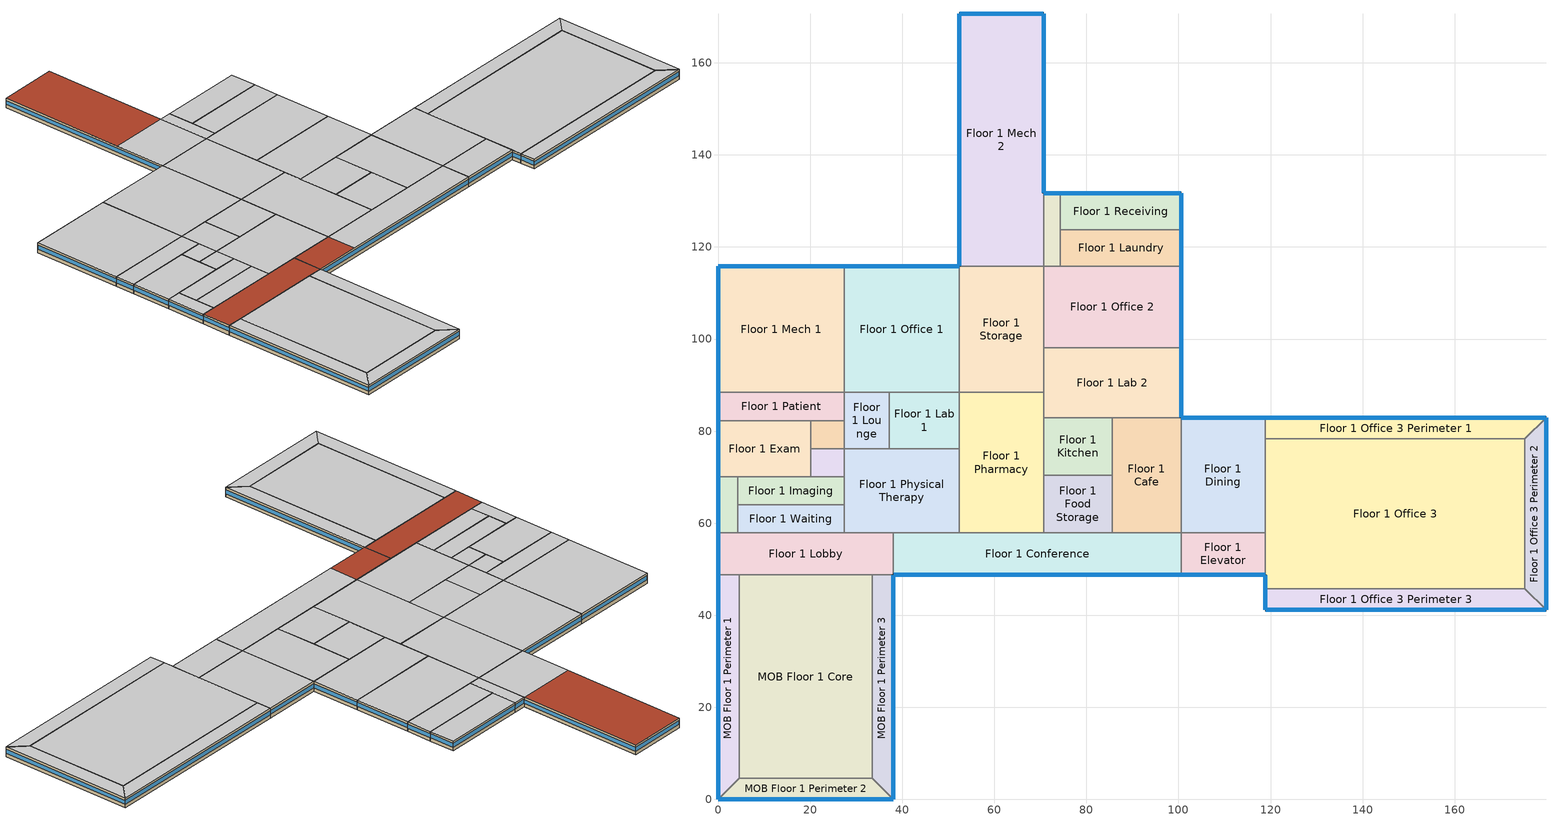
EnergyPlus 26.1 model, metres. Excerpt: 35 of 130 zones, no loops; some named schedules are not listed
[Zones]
Floor 1 Storage
 floor ground (Unheated - 8in Slab with Carpet_Ext-slab): 70.71,115.82 70.71,88.39 52.43,88.39 52.43,115.82 z0
 wall adiabatic (Standard_Int-Wall): 52.43,88.39 70.71,88.39 70.71,115.82 52.43,115.82 52.43,88.39 z0:3.05
 ceiling adiabatic (INT-FLOOR-UNDERSIDE): 52.43,115.82 52.43,88.39 70.71,88.39 70.71,115.82 z3.05
Floor 1 Imaging
 floor ground (Unheated - 8in Slab with Carpet_Ext-slab): 27.43,70.1 27.43,64.01 4.27,64.01 4.27,70.1 z0
 wall adiabatic (Standard_Int-Wall): 27.43,64.01 27.43,70.1 4.27,70.1 4.27,64.01 27.43,64.01 z0:3.05
 ceiling adiabatic (INT-FLOOR-UNDERSIDE): 4.27,70.1 4.27,64.01 27.43,64.01 27.43,70.1 z3.05
Floor 1 Waiting
 floor ground (Unheated - 8in Slab with Carpet_Ext-slab): 27.43,64.01 27.43,57.91 4.27,57.91 4.27,64.01 z0
 wall adiabatic (Standard_Int-Wall): 27.43,57.91 27.43,64.01 4.27,64.01 4.27,57.91 27.43,57.91 z0:3.05
 ceiling adiabatic (INT-FLOOR-UNDERSIDE): 4.27,64.01 4.27,57.91 27.43,57.91 27.43,64.01 z3.05
Floor 1 Lobby
 floor ground (Unheated - 8in Slab with Carpet_Ext-slab): 38.1,57.91 38.1,48.77 0,48.77 0,57.91 z0
 wall outside (Steel-Framed_R-13 + R-3.8 ci_Ext-wall): 0,57.91 0,48.77 z0:3.05
 wall adiabatic (Standard_Int-Wall): 0,48.77 4.57,48.77 33.53,48.77 38.1,48.77 38.1,57.91 0,57.91 z0:3.05
 window (std_window_UValue_3.237_SHGC_0.39_VT_0.495_west): 0,57.86 0,48.82 z1.1:2.33
 roof outside (IEAD_R-15 ci_Roof): 0,57.91 0,48.77 38.1,48.77 38.1,57.91 z3.05
Floor 1 Soil
 floor ground (Unheated - 8in Slab with Carpet_Ext-slab): 27.43,76.2 27.43,70.1 20.12,70.1 20.12,76.2 z0
 wall adiabatic (Standard_Int-Wall): 27.43,70.1 27.43,76.2 20.12,76.2 20.12,70.1 27.43,70.1 z0:3.05
 ceiling adiabatic (INT-FLOOR-UNDERSIDE): 20.12,76.2 20.12,70.1 27.43,70.1 27.43,76.2 z3.05
Floor 1 Office 3
 floor ground (Unheated - 8in Slab with Carpet_Ext-slab): 175.26,78.33 175.26,45.72 118.87,45.72 118.87,78.33 z0
 wall outside (Steel-Framed_R-13 + R-3.8 ci_Ext-wall): 118.87,48.77 118.87,45.72 z0:3.05
 wall adiabatic (Standard_Int-Wall): 118.87,45.72 175.26,45.72 175.26,78.33 118.87,78.33 118.87,48.77 z0:3.05
 window (std_window_UValue_3.237_SHGC_0.39_VT_0.495_west): 118.87,48.72 118.87,45.77 z1.1:2.36
 ceiling adiabatic (INT-FLOOR-UNDERSIDE): 118.87,78.33 118.87,45.72 175.26,45.72 175.26,78.33 z3.05
Floor 1 Lab 1
 floor ground (Unheated - 8in Slab with Carpet_Ext-slab): 52.43,88.39 52.43,76.2 37.19,76.2 37.19,88.39 z0
 wall adiabatic (Standard_Int-Wall): 37.19,76.2 52.43,76.2 52.43,88.39 37.19,88.39 37.19,76.2 z0:3.05
 ceiling adiabatic (INT-FLOOR-UNDERSIDE): 37.19,88.39 37.19,76.2 52.43,76.2 52.43,88.39 z3.05
Floor 1 Gas Storage
 floor ground (Unheated - 8in Slab with Carpet_Ext-slab): 74.37,131.67 74.37,115.82 70.71,115.82 70.71,131.67 z0
 wall outside (Steel-Framed_R-13 + R-3.8 ci_Ext-wall): 74.37,131.67 70.71,131.67 z0:3.05
 wall adiabatic (Standard_Int-Wall): 70.71,131.67 70.71,115.82 74.37,115.82 74.37,131.67 z0:3.05
 window (std_window_UValue_3.237_SHGC_0.49_VT_0.622): 74.32,131.67 70.76,131.67 z1.1:2.35
 ceiling adiabatic (INT-FLOOR-UNDERSIDE): 70.71,131.67 70.71,115.82 74.37,115.82 74.37,131.67 z3.05
Floor 1 Clean
 floor ground (Unheated - 8in Slab with Carpet_Ext-slab): 27.43,82.3 27.43,76.2 20.12,76.2 20.12,82.3 z0
 wall adiabatic (Standard_Int-Wall): 27.43,76.2 27.43,82.3 20.12,82.3 20.12,76.2 27.43,76.2 z0:3.05
 ceiling adiabatic (INT-FLOOR-UNDERSIDE): 20.12,82.3 20.12,76.2 27.43,76.2 27.43,82.3 z3.05
Floor 1 Food Storage
 floor ground (Unheated - 8in Slab with Carpet_Ext-slab): 85.65,70.41 85.65,57.91 70.71,57.91 70.71,70.41 z0
 wall adiabatic (Standard_Int-Wall): 85.65,70.41 70.71,70.41 70.71,57.91 85.65,57.91 85.65,70.41 z0:3.05
 ceiling adiabatic (INT-FLOOR-UNDERSIDE): 70.71,70.41 70.71,57.91 85.65,57.91 85.65,70.41 z3.05
Floor 1 Exam
 floor ground (Unheated - 8in Slab with Carpet_Ext-slab): 20.12,82.3 20.12,70.1 0,70.1 0,82.3 z0
 wall outside (Steel-Framed_R-13 + R-3.8 ci_Ext-wall): 0,82.3 0,70.1 z0:3.05
 wall adiabatic (Standard_Int-Wall): 0,70.1 20.12,70.1 20.12,82.3 0,82.3 z0:3.05
 window (std_window_UValue_3.237_SHGC_0.39_VT_0.495_west): 0,82.25 0,70.15 z1.1:2.33
 ceiling adiabatic (INT-FLOOR-UNDERSIDE): 0,82.3 0,70.1 20.12,70.1 20.12,82.3 z3.05
Floor 1 Reception
 floor ground (Unheated - 8in Slab with Carpet_Ext-slab): 4.27,70.1 4.27,57.91 0,57.91 0,70.1 z0
 wall outside (Steel-Framed_R-13 + R-3.8 ci_Ext-wall): 0,70.1 0,57.91 z0:3.05
 wall adiabatic (Standard_Int-Wall): 0,57.91 4.27,57.91 4.27,70.1 0,70.1 z0:3.05
 window (std_window_UValue_3.237_SHGC_0.39_VT_0.495_west): 0,70.05 0,57.96 z1.1:2.33
 ceiling adiabatic (INT-FLOOR-UNDERSIDE): 0,70.1 0,57.91 4.27,57.91 4.27,70.1 z3.05
Floor 1 Lounge
 floor ground (Unheated - 8in Slab with Carpet_Ext-slab): 37.19,88.39 37.19,76.2 27.43,76.2 27.43,88.39 z0
 wall adiabatic (Standard_Int-Wall): 37.19,76.2 37.19,88.39 27.43,88.39 27.43,76.2 37.19,76.2 z0:3.05
 ceiling adiabatic (INT-FLOOR-UNDERSIDE): 27.43,88.39 27.43,76.2 37.19,76.2 37.19,88.39 z3.05
Floor 1 Elevator
 floor ground (Unheated - 8in Slab with Carpet_Ext-slab): 118.87,57.91 118.87,48.77 100.58,48.77 100.58,57.91 z0
 wall outside (Steel-Framed_R-13 + R-3.8 ci_Ext-wall): 100.58,48.77 118.87,48.77 z0:3.05
 wall adiabatic (Standard_Int-Wall): 118.87,48.77 118.87,57.91 100.58,57.91 100.58,48.77 z0:3.05
 window (std_window_UValue_3.237_SHGC_0.39_VT_0.495): 100.63,48.77 118.82,48.77 z1.1:2.33
 ceiling adiabatic (INT-FLOOR-UNDERSIDE): 100.58,57.91 100.58,48.77 118.87,48.77 118.87,57.91 z3.05
MOB Floor 1 Perimeter 1
 floor ground (Unheated - 8in Slab with Carpet_Ext-slab): 4.57,48.77 4.57,4.57 0,0 0,48.77 z0
 wall outside (Steel-Framed_R-13 + R-3.8 ci_Ext-wall): 0,48.77 0,0 z0:3.05
 wall adiabatic (Standard_Int-Wall): 0,0 4.57,4.57 4.57,48.77 0,48.77 z0:3.05
 window (std_window_UValue_3.237_SHGC_0.39_VT_0.495_west): 0,48.72 0,0.05 z1.1:2.32
 ceiling adiabatic (INT-FLOOR-UNDERSIDE): 0,48.77 0,0 4.57,4.57 4.57,48.77 z3.05
Floor 1 Office 3 Perimeter 1
 floor ground (Unheated - 8in Slab with Carpet_Ext-slab): 179.83,82.91 175.26,78.33 118.87,78.33 118.87,82.91 z0
 wall outside (Steel-Framed_R-13 + R-3.8 ci_Ext-wall): 179.83,82.91 118.87,82.91 z0:3.05
 wall adiabatic (Standard_Int-Wall): 118.87,82.91 118.87,78.33 175.26,78.33 179.83,82.91 z0:3.05
 window (std_window_UValue_3.237_SHGC_0.49_VT_0.622): 179.78,82.91 118.92,82.91 z1.1:2.32
 ceiling adiabatic (INT-FLOOR-UNDERSIDE): 118.87,82.91 118.87,78.33 175.26,78.33 179.83,82.91 z3.05
Floor 1 Conference
 floor ground (Unheated - 8in Slab with Carpet_Ext-slab): 100.58,57.91 100.58,48.77 38.1,48.77 38.1,57.91 z0
 wall outside (Steel-Framed_R-13 + R-3.8 ci_Ext-wall): 38.1,48.77 100.58,48.77 z0:3.05
 wall adiabatic (Standard_Int-Wall): 100.58,48.77 100.58,57.91 38.1,57.91 38.1,48.77 z0:3.05
 window (std_window_UValue_3.237_SHGC_0.39_VT_0.495): 38.15,48.77 100.53,48.77 z1.1:2.32
 ceiling adiabatic (INT-FLOOR-UNDERSIDE): 52.43,57.91 52.43,48.77 100.58,48.77 100.58,57.91 z3.05
 roof outside (IEAD_R-15 ci_Roof): 38.1,57.91 38.1,48.77 52.43,48.77 52.43,57.91 z3.05
MOB Floor 1 Core
 floor ground (Unheated - 8in Slab with Carpet_Ext-slab): 33.53,48.77 33.53,4.57 4.57,4.57 4.57,48.77 z0
 wall adiabatic (Standard_Int-Wall): 33.53,48.77 4.57,48.77 4.57,4.57 33.53,4.57 33.53,48.77 z0:3.05
 ceiling adiabatic (INT-FLOOR-UNDERSIDE): 4.57,48.77 4.57,4.57 33.53,4.57 33.53,48.77 z3.05
Floor 1 Laundry
 floor ground (Unheated - 8in Slab with Carpet_Ext-slab): 100.58,123.75 100.58,115.82 74.37,115.82 74.37,123.75 z0
 wall outside (Steel-Framed_R-13 + R-3.8 ci_Ext-wall): 100.58,115.82 100.58,123.75 z0:3.05
 wall adiabatic (Standard_Int-Wall): 100.58,123.75 74.37,123.75 74.37,115.82 100.58,115.82 z0:3.05
 window (std_window_UValue_3.237_SHGC_0.39_VT_0.495_east): 100.58,115.87 100.58,123.7 z1.1:2.33
 ceiling adiabatic (INT-FLOOR-UNDERSIDE): 74.37,123.75 74.37,115.82 100.58,115.82 100.58,123.75 z3.05
MOB Floor 1 Perimeter 3
 floor ground (Unheated - 8in Slab with Carpet_Ext-slab): 38.1,48.77 38.1,0 33.53,4.57 33.53,48.77 z0
 wall outside (Steel-Framed_R-13 + R-3.8 ci_Ext-wall): 38.1,0 38.1,48.77 z0:3.05
 wall adiabatic (Standard_Int-Wall): 38.1,48.77 33.53,48.77 33.53,4.57 38.1,0 z0:3.05
 window (std_window_UValue_3.237_SHGC_0.39_VT_0.495_east): 38.1,0.05 38.1,48.72 z1.1:2.32
 ceiling adiabatic (INT-FLOOR-UNDERSIDE): 33.53,48.77 33.53,4.57 38.1,0 38.1,48.77 z3.05
Floor 1 Mech 1
 floor ground (Unheated - 8in Slab with Carpet_Ext-slab): 27.43,115.82 27.43,88.39 0,88.39 0,115.82 z0
 wall outside (Steel-Framed_R-13 + R-3.8 ci_Ext-wall): 27.43,115.82 0,115.82 0,88.39 z0:3.05
 wall adiabatic (Standard_Int-Wall): 0,88.39 27.43,88.39 27.43,115.82 z0:3.05
 window (std_window_UValue_3.237_SHGC_0.39_VT_0.495_west): 0,115.77 0,88.44 z1.1:2.32
 window (std_window_UValue_3.237_SHGC_0.49_VT_0.622): 27.38,115.82 0.05,115.82 z1.1:2.32
 ceiling adiabatic (INT-FLOOR-UNDERSIDE): 0,115.82 0,88.39 27.43,88.39 27.43,115.82 z3.05
Floor 1 Kitchen
 floor ground (Unheated - 8in Slab with Carpet_Ext-slab): 85.65,82.91 85.65,70.41 70.71,70.41 70.71,82.91 z0
 wall adiabatic (Standard_Int-Wall): 70.71,82.91 70.71,70.41 85.65,70.41 85.65,82.91 70.71,82.91 z0:3.05
 ceiling adiabatic (INT-FLOOR-UNDERSIDE): 70.71,82.91 70.71,70.41 85.65,70.41 85.65,82.91 z3.05
Floor 1 Dining
 floor ground (Unheated - 8in Slab with Carpet_Ext-slab): 118.87,82.91 118.87,57.91 100.58,57.91 100.58,82.91 z0
 wall outside (Steel-Framed_R-13 + R-3.8 ci_Ext-wall): 118.87,82.91 100.58,82.91 z0:3.05
 wall adiabatic (Standard_Int-Wall): 100.58,82.91 100.58,57.91 118.87,57.91 118.87,82.91 z0:3.05
 window (std_window_UValue_3.237_SHGC_0.49_VT_0.622): 118.82,82.91 100.63,82.91 z1.1:2.33
 ceiling adiabatic (INT-FLOOR-UNDERSIDE): 100.58,82.91 100.58,57.91 118.87,57.91 118.87,82.91 z3.05
Floor 1 Office 2
 floor ground (Unheated - 8in Slab with Carpet_Ext-slab): 100.58,115.82 100.58,98.15 70.71,98.15 70.71,115.82 z0
 wall outside (Steel-Framed_R-13 + R-3.8 ci_Ext-wall): 100.58,98.15 100.58,115.82 z0:3.05
 wall adiabatic (Standard_Int-Wall): 100.58,115.82 70.71,115.82 70.71,98.15 100.58,98.15 z0:3.05
 window (std_window_UValue_3.237_SHGC_0.39_VT_0.495_east): 100.58,98.2 100.58,115.77 z1.1:2.33
 ceiling adiabatic (INT-FLOOR-UNDERSIDE): 70.71,115.82 70.71,98.15 100.58,98.15 100.58,115.82 z3.05
Floor 1 Mech 2
 floor ground (Unheated - 8in Slab with Carpet_Ext-slab): 70.71,170.69 70.71,115.82 52.43,115.82 52.43,170.69 z0
 wall outside (Steel-Framed_R-13 + R-3.8 ci_Ext-wall): 70.71,131.67 70.71,170.69 52.43,170.69 52.43,115.82 z0:3.05
 wall adiabatic (Standard_Int-Wall): 52.43,115.82 70.71,115.82 70.71,131.67 z0:3.05
 window (std_window_UValue_3.237_SHGC_0.39_VT_0.495_west): 52.43,170.64 52.43,115.87 z1.1:2.32
 window (std_window_UValue_3.237_SHGC_0.49_VT_0.622): 70.66,170.69 52.48,170.69 z1.1:2.33
 window (std_window_UValue_3.237_SHGC_0.39_VT_0.495_east): 70.71,131.72 70.71,170.64 z1.1:2.32
 ceiling adiabatic (INT-FLOOR-UNDERSIDE): 52.43,131.67 52.43,115.82 70.71,115.82 70.71,131.67 z3.05
 roof outside (IEAD_R-15 ci_Roof): 52.43,170.69 52.43,131.67 70.71,131.67 70.71,170.69 z3.05
Floor 1 Pharmacy
 floor ground (Unheated - 8in Slab with Carpet_Ext-slab): 70.71,88.39 70.71,57.91 52.43,57.91 52.43,88.39 z0
 wall adiabatic (Standard_Int-Wall): 70.71,88.39 52.43,88.39 52.43,57.91 70.71,57.91 70.71,88.39 z0:3.05
 ceiling adiabatic (INT-FLOOR-UNDERSIDE): 52.43,88.39 52.43,57.91 70.71,57.91 70.71,88.39 z3.05
Floor 1 Office 1
 floor ground (Unheated - 8in Slab with Carpet_Ext-slab): 52.43,115.82 52.43,88.39 27.43,88.39 27.43,115.82 z0
 wall outside (Steel-Framed_R-13 + R-3.8 ci_Ext-wall): 52.43,115.82 27.43,115.82 z0:3.05
 wall adiabatic (Standard_Int-Wall): 27.43,115.82 27.43,88.39 52.43,88.39 52.43,115.82 z0:3.05
 window (std_window_UValue_3.237_SHGC_0.49_VT_0.622): 52.38,115.82 27.48,115.82 z1.1:2.32
 ceiling adiabatic (INT-FLOOR-UNDERSIDE): 27.43,115.82 27.43,88.39 52.43,88.39 52.43,115.82 z3.05
MOB Floor 1 Perimeter 2
 floor ground (Unheated - 8in Slab with Carpet_Ext-slab): 38.1,0 0,0 4.57,4.57 33.53,4.57 z0
 wall outside (Steel-Framed_R-13 + R-3.8 ci_Ext-wall): 0,0 38.1,0 z0:3.05
 wall adiabatic (Standard_Int-Wall): 38.1,0 33.53,4.57 4.57,4.57 0,0 z0:3.05
 window (std_window_UValue_3.237_SHGC_0.39_VT_0.495): 0.05,0 38.05,0 z1.1:2.32
 ceiling adiabatic (INT-FLOOR-UNDERSIDE): 4.57,4.57 0,0 38.1,0 33.53,4.57 z3.05
Floor 1 Cafe
 floor ground (Unheated - 8in Slab with Carpet_Ext-slab): 100.58,82.91 100.58,57.91 85.65,57.91 85.65,82.91 z0
 wall adiabatic (Standard_Int-Wall): 85.65,57.91 100.58,57.91 100.58,82.91 85.65,82.91 85.65,57.91 z0:3.05
 ceiling adiabatic (INT-FLOOR-UNDERSIDE): 85.65,82.91 85.65,57.91 100.58,57.91 100.58,82.91 z3.05
Floor 1 Office 3 Perimeter 2
 floor ground (Unheated - 8in Slab with Carpet_Ext-slab): 179.83,82.91 179.83,41.15 175.26,45.72 175.26,78.33 z0
 wall outside (Steel-Framed_R-13 + R-3.8 ci_Ext-wall): 179.83,41.15 179.83,82.91 z0:3.05
 wall adiabatic (Standard_Int-Wall): 179.83,82.91 175.26,78.33 175.26,45.72 179.83,41.15 z0:3.05
 window (std_window_UValue_3.237_SHGC_0.39_VT_0.495_east): 179.83,41.2 179.83,82.86 z1.1:2.32
 ceiling adiabatic (INT-FLOOR-UNDERSIDE): 179.83,82.91 175.26,78.33 175.26,45.72 179.83,41.15 z3.05
Floor 1 Lab 2
 floor ground (Unheated - 8in Slab with Carpet_Ext-slab): 100.58,98.15 100.58,82.91 70.71,82.91 70.71,98.15 z0
 wall outside (Steel-Framed_R-13 + R-3.8 ci_Ext-wall): 100.58,82.91 100.58,98.15 z0:3.05
 wall adiabatic (Standard_Int-Wall): 100.58,98.15 70.71,98.15 70.71,82.91 100.58,82.91 z0:3.05
 window (std_window_UValue_3.237_SHGC_0.39_VT_0.495_east): 100.58,82.96 100.58,98.1 z1.1:2.33
 ceiling adiabatic (INT-FLOOR-UNDERSIDE): 70.71,98.15 70.71,82.91 100.58,82.91 100.58,98.15 z3.05
Floor 1 Receiving
 floor ground (Unheated - 8in Slab with Carpet_Ext-slab): 100.58,131.67 100.58,123.75 74.37,123.75 74.37,131.67 z0
 wall outside (Steel-Framed_R-13 + R-3.8 ci_Ext-wall): 100.58,123.75 100.58,131.67 74.37,131.67 z0:3.05
 wall adiabatic (Standard_Int-Wall): 74.37,131.67 74.37,123.75 100.58,123.75 z0:3.05
 window (std_window_UValue_3.237_SHGC_0.49_VT_0.622): 100.53,131.67 74.42,131.67 z1.1:2.32
 window (std_window_UValue_3.237_SHGC_0.39_VT_0.495_east): 100.58,123.8 100.58,131.62 z1.1:2.33
 ceiling adiabatic (INT-FLOOR-UNDERSIDE): 74.37,131.67 74.37,123.75 100.58,123.75 100.58,131.67 z3.05
Floor 1 Physical Therapy
 floor ground (Unheated - 8in Slab with Carpet_Ext-slab): 52.43,76.2 52.43,57.91 27.43,57.91 27.43,76.2 z0
 wall adiabatic (Standard_Int-Wall): 27.43,57.91 52.43,57.91 52.43,76.2 27.43,76.2 27.43,57.91 z0:3.05
 ceiling adiabatic (INT-FLOOR-UNDERSIDE): 27.43,76.2 27.43,57.91 52.43,57.91 52.43,76.2 z3.05
Floor 1 Patient
 floor ground (Unheated - 8in Slab with Carpet_Ext-slab): 27.43,88.39 27.43,82.3 0,82.3 0,88.39 z0
 wall outside (Steel-Framed_R-13 + R-3.8 ci_Ext-wall): 0,88.39 0,82.3 z0:3.05
 wall adiabatic (Standard_Int-Wall): 0,82.3 27.43,82.3 27.43,88.39 0,88.39 z0:3.05
 window (std_window_UValue_3.237_SHGC_0.39_VT_0.495_west): 0,88.34 0,82.35 z1.1:2.34
 ceiling adiabatic (INT-FLOOR-UNDERSIDE): 0,88.39 0,82.3 27.43,82.3 27.43,88.39 z3.05
Floor 1 Office 3 Perimeter 3
 floor ground (Unheated - 8in Slab with Carpet_Ext-slab): 179.83,41.15 118.87,41.15 118.87,45.72 175.26,45.72 z0
 wall outside (Steel-Framed_R-13 + R-3.8 ci_Ext-wall): 118.87,45.72 118.87,41.15 179.83,41.15 z0:3.05
 wall adiabatic (Standard_Int-Wall): 179.83,41.15 175.26,45.72 118.87,45.72 z0:3.05
 window (std_window_UValue_3.237_SHGC_0.39_VT_0.495_west): 118.87,45.67 118.87,41.2 z1.1:2.35
 window (std_window_UValue_3.237_SHGC_0.39_VT_0.495): 118.92,41.15 179.78,41.15 z1.1:2.32
 ceiling adiabatic (INT-FLOOR-UNDERSIDE): 118.87,45.72 118.87,41.15 179.83,41.15 175.26,45.72 z3.05
[Building]
Large Hospital TSD Baseline Model: Loads convergence tolerance value=0.04; Maximum number of warmup days=25; Minimum number of warmup days=6; North axis=0; Solar distribution=FullInteriorAndExterior; Temperature convergence tolerance value=0.2; Terrain=City
[Site:GroundTemperature:BuildingSurface]
19.527, 19.502, 19.536, 19.598, 20.002, 21.64, 22.225, 22.375, 21.449, 20.121, 19.802, 19.633
[Site:Location]
USA IL-CHICAGO-OHARE: Elevation=190; Latitude=41.77; Longitude=-87.75; Time zone=-6
[Site:WaterMainsTemperature]
Annual average outdoor air temperature=9.69; Calculation method=Correlation; Maximum difference in monthly average outdoor air temperatures=28.1
[SizingPeriod:DesignDay] Barometric pressure=99063; Day of month=21; Daylight saving time indicator=No; Humidity condition type=WetBulb; Rain indicator=No; Snow indicator=No; Solar model indicator=ASHRAEClearSky
Name | Daily dry bulb temperature range | Day type | Maximum dry bulb temperature | Month | Sky clearness | Wetbulb or dewpoint at maximum dry bulb | Wind direction | Wind speed
CHICAGO Ann Clg .4% Condns DB=>MWB | 10.7 | SummerDesignDay | 33.2 | 7 | 1 | 23.8 | 230 | 5.3
CHICAGO Ann Clg .4% Condns WB=>MDB | 10.7 | SummerDesignDay | 31.2 | 7 | 1 | 25.5 | 230 | 5.3
CHICAGO Ann Htg 99.6% Condns DB | 0 | WinterDesignDay | -20.6 | 1 | 0 | -20.6 | 270 | 4.9
[Construction]
IEAD_R-15 ci_Roof: Roof Membrane, Roof Insulation, Metal Decking
INT-FLOOR-UNDERSIDE: Std CP02 CARPET PAD, Std MAT-CC05 4  MW CONCRETE
InteriorFurnishings: Std Wood 6inch
Standard_Int-Wall: GP01 1/2 GYPSUM, GP01 1/2 GYPSUM
Steel-Framed_R-13 + R-3.8 ci_Ext-wall: MAT-SHEATH, Wall Insulation [6], 1/2IN Gypsum
Unheated - 8in Slab with Carpet_Ext-slab: MAT-CC05 8 HW CONCRETE, CP02 CARPET PAD
std_window_UValue_3.237_SHGC_0.39_VT_0.495; std_window_UValue_3.237_SHGC_0.39_VT_0.495_east; std_window_UValue_3.237_SHGC_0.39_VT_0.495_west: Theoretical Glass [131]
std_window_UValue_3.237_SHGC_0.49_VT_0.622: Theoretical Glass [132]
[Material] Thermal absorptance=0.9
Name | Conductivity | Density | Roughness | Solar absorptance | Specific heat | Thickness | Visible absorptance
1/2IN Gypsum | 0.16 | 784.9 | Smooth | 0.92 | 830 | 0.0127 | 0.92
GP01 1/2 GYPSUM | 0.16 | 800 | Smooth | 0.7 | 1090 | 0.0127 | 0.5
MAT-CC05 8 HW CONCRETE | 1.311 | 2240 | Rough | 0.7 | 836.8 | 0.2032 | 0.7
Metal Decking | 45.006 | 7680 | MediumSmooth | 0.7 | 418.4 | 0.0015 | 0.3
Roof Insulation | 0.049 | 265 | MediumRough | 0.7 | 836.8 | 0.125 | 0.7
Roof Membrane | 0.16 | 1121.29 | VeryRough | 0.7 | 1460 | 0.0095 | 0.7
Std MAT-CC05 4  MW CONCRETE | 0.858 | 1968 | Rough | 0.7 | 836.8 | 0.1 | 0.2
Std Wood 6inch | 0.12 | 540 | MediumSmooth | 0.7 | 1210 | 0.15 | 0.7
Wall Insulation [6] | 0.045 | 265 | MediumRough | 0.7 | 836.8 | 0.0678 | 0.7
[Material:NoMass] Solar absorptance=0.7; Thermal absorptance=0.9
Name | Roughness | Thermal resistance | Visible absorptance
CP02 CARPET PAD | VeryRough | 0.2165 | 0.8
MAT-SHEATH | Rough | 0.3626 | 0.7
Std CP02 CARPET PAD | VeryRough | 0.21648 | 0.8
[WindowMaterial:Glazing] Back side infrared hemispherical emissivity=0.9; Conductivity=0.0199; Dirt correction factor for solar and visible transmittance=1; Front side infrared hemispherical emissivity=0.9; Infrared transmittance at normal incidence=0; Optical data type=SpectralAverage; Solar diffusing=No; Thickness=0.003
Name | Back side solar reflectance at normal incidence | Back side visible reflectance at normal incidence | Front side solar reflectance at normal incidence | Front side visible reflectance at normal incidence | Solar transmittance at normal incidence | Visible transmittance at normal incidence
Theoretical Glass [131] | 0.5668 | 0.455 | 0.5668 | 0.455 | 0.3832 | 0.495
Theoretical Glass [132] | 0.4674 | 0.3284 | 0.4674 | 0.3284 | 0.4826 | 0.6216
[AvailabilityManager:Scheduled] Schedule=HVACOperationSchd
AHU1 Availability Manager; AHU2 Availability Manager; AHU3 Availability Manager; AHU4 Availability Manager; AHU5 Availability Manager; AHU6 Availability Manager
[ComponentCost:LineItem] Line item type=Construction
Name | Cost per area | Item
Interior Floor | 15 | INT-FLOOR-UNDERSIDE
Interior Furnishings | 1 | InteriorFurnishings
east:std_window_UValue_3.237_SHGC_0.39_VT_0.495_east | 215.97 | std_window_UValue_3.237_SHGC_0.39_VT_0.495_east
ext-slab:Unheated - 8in Slab with Carpet_Ext-slab | 24.86 | Unheated - 8in Slab with Carpet_Ext-slab
ext-walls:Steel-Framed_R-13 + R-3.8 ci_Ext-wall | 40.2596 | Steel-Framed_R-13 + R-3.8 ci_Ext-wall
int-walls:Standard_Int-Wall | 1 | Standard_Int-Wall
north:std_window_UValue_3.237_SHGC_0.49_VT_0.622 | 209.729 | std_window_UValue_3.237_SHGC_0.49_VT_0.622
roofs:IEAD_R-15 ci_Roof | 34.3904 | IEAD_R-15 ci_Roof
south:std_window_UValue_3.237_SHGC_0.39_VT_0.495 | 215.97 | std_window_UValue_3.237_SHGC_0.39_VT_0.495
west:std_window_UValue_3.237_SHGC_0.39_VT_0.495_west | 215.97 | std_window_UValue_3.237_SHGC_0.39_VT_0.495_west
[ElectricEquipment] Design level calculation method=EquipmentLevel; End use subcategory=General; Fraction latent=0; Fraction lost=0; Fraction radiant=0.5
Name | Design level | Schedule | Zone or zonelist or space or spacelist
Floor 1 Cafe_ElecPlug_Equip | 403.1472 | BLDG_EQUIP_SCH_DINING | Floor 1 Cafe
Floor 1 Clean_ElecPlug_Equip | 960.0972 | BLDG_EQUIP_SCH_24_7 | Floor 1 Clean
Floor 1 Conference_ElecPlug_Equip | 617.062 | BLDG_EQUIP_SCH_OFFICE | Floor 1 Conference
Floor 1 Dining_ElecPlug_Equip | 493.6496 | GAS_EQUIP_SCH_DINING | Floor 1 Dining
Floor 1 Elevator_ElecPlug_Equip | 180.6035 | BLDG_EQUIP_SCH_24_7 | Floor 1 Elevator
Floor 1 Exam_ElecPlug_Equip | 2639.04 | BLDG_EQUIP_SCH_OFFICE | Floor 1 Exam
Floor 1 Food Storage_ElecPlug_Equip | 2008.27 | GAS_EQUIP_SCH_DINING | Floor 1 Food Storage
Floor 1 Food Storage_ElecProcess_Equip | 35157.8 | GAS_EQUIP_SCH_DINING | Floor 1 Food Storage
Floor 1 Gas Storage_ElecPlug_Equip | 623.7733 | BLDG_EQUIP_SCH_24_7 | Floor 1 Gas Storage
Floor 1 Imaging_ElecPlug_Equip | 1519.45 | BLDG_EQUIP_SCH_24_7 | Floor 1 Imaging
Floor 1 Imaging_ElecProcess_Equip | 12159.8 | BLDG_EQUIP_SCH_24_7 | Floor 1 Imaging
Floor 1 Kitchen_ElecPlug_Equip | 2008.27 | GAS_EQUIP_SCH_DINING | Floor 1 Kitchen
Floor 1 Kitchen_ElecProcess_Equip | 35157.8 | GAS_EQUIP_SCH_DINING | Floor 1 Kitchen
Floor 1 Lab 1_ElecPlug_Equip | 1999.27 | BLDG_EQUIP_SCH_24_7 | Floor 1 Lab 1
Floor 1 Lab 1_ElecProcess_Equip | 5999.68 | BLDG_EQUIP_SCH_24_7 | Floor 1 Lab 1
Floor 1 Lab 2_ElecPlug_Equip | 4898.22 | BLDG_EQUIP_SCH_24_7 | Floor 1 Lab 2
Floor 1 Lab 2_ElecProcess_Equip | 14699.2 | BLDG_EQUIP_SCH_24_7 | Floor 1 Lab 2
Floor 1 Laundry_ElecProcess_Equip | 1117.59 | LAUNDRY_EQUIP_GAS_SCH | Floor 1 Laundry
Floor 1 Lobby_ElecPlug_Equip | 376.2573 | BLDG_EQUIP_SCH_24_7 | Floor 1 Lobby
Floor 1 Lounge_ElecPlug_Equip | 128.4292 | BLDG_EQUIP_SCH_24_7 | Floor 1 Lounge
Floor 1 Mech 1_ElecPlug_Equip | 812.7158 | BLDG_EQUIP_SCH_OFFICE | Floor 1 Mech 1
Floor 1 Mech 2_ElecPlug_Equip | 1083.62 | BLDG_EQUIP_SCH_OFFICE | Floor 1 Mech 2
Floor 1 Office 1_ElecPlug_Equip | 3688.66 | BLDG_EQUIP_SCH_OFFICE | Floor 1 Office 1
Floor 1 Office 2_ElecPlug_Equip | 2840.97 | BLDG_EQUIP_SCH_OFFICE | Floor 1 Office 2
Floor 1 Office 3 Perimeter 1_ElecPlug_Equip | 1443.23 | BLDG_EQUIP_SCH_OFFICE | Floor 1 Office 3 Perimeter 1
Floor 1 Office 3 Perimeter 2_ElecPlug_Equip | 914.6676 | BLDG_EQUIP_SCH_OFFICE | Floor 1 Office 3 Perimeter 2
Floor 1 Office 3 Perimeter 3_ElecPlug_Equip | 1443.23 | BLDG_EQUIP_SCH_OFFICE | Floor 1 Office 3 Perimeter 3
Floor 1 Office 3_ElecPlug_Equip | 9893.9 | BLDG_EQUIP_SCH_OFFICE | Floor 1 Office 3
Floor 1 Patient_ElecPlug_Equip | 1799.35 | BLDG_EQUIP_SCH_24_7 | Floor 1 Patient
Floor 1 Pharmacy_ElecPlug_Equip | 5997.82 | BLDG_EQUIP_SCH_24_7 | Floor 1 Pharmacy
Floor 1 Physical Therapy_ElecPlug_Equip | 4918.21 | BLDG_EQUIP_SCH_OFFICE | Floor 1 Physical Therapy
Floor 1 Receiving_ElecPlug_Equip | 2235.19 | BLDG_EQUIP_SCH_OFFICE | Floor 1 Receiving
Floor 1 Reception_ElecPlug_Equip | 56.1878 | BLDG_EQUIP_SCH_24_7 | Floor 1 Reception
Floor 1 Storage_ElecPlug_Equip | 5398.04 | BLDG_EQUIP_SCH_OFFICE | Floor 1 Storage
Floor 1 Waiting_ElecPlug_Equip | 152.5096 | BLDG_EQUIP_SCH_24_7 | Floor 1 Waiting
MOB Floor 1 Core_ElecPlug_Equip | 6885 | BLDG_EQUIP_SCH_OFFICE | MOB Floor 1 Core
MOB Floor 1 Perimeter 1_ElecPlug_Equip | 1143.33 | BLDG_EQUIP_SCH_OFFICE | MOB Floor 1 Perimeter 1
MOB Floor 1 Perimeter 2_ElecPlug_Equip | 824.7003 | BLDG_EQUIP_SCH_OFFICE | MOB Floor 1 Perimeter 2
MOB Floor 1 Perimeter 3_ElecPlug_Equip | 1143.33 | BLDG_EQUIP_SCH_OFFICE | MOB Floor 1 Perimeter 3
[EnergyManagementSystem:GlobalVariable]
EnergyManagementSystem:GlobalVariable 2: A; B; C; D; E; F; G; H; I; J; K; L; M; N; O; P; Q; R; S; T; U; V; W; X; Y; Z; AA; BB; CC; DD; EE; FF; GG; HH; II
[EnergyManagementSystem:OutputVariable] Type of data in variable=Summed; Update frequency=ZoneTimestep
Name | Ems program or subroutine | Ems variable | Units
AHU 1 Economize Indicator | Flr_1_Waiting_Coil_Reheat_Energy_Program | AHU_1_Economize
AHU 1 Problem Indicator | Flr_1_Waiting_Coil_Reheat_Energy_Program | AHU_1_Problem
AHU 2 Economize Indicator | Flr_2_Waiting_Coil_Reheat_Energy_Program | AHU_2_Economize
AHU 2 Problem Indicator | Flr_2_Waiting_Coil_Reheat_Energy_Program | AHU_2_Problem
AHU 3 Economize Indicator | Flr_3_Waiting_Coil_Reheat_Energy_Program | AHU_3_Economize
AHU 3 Problem Indicator | Flr_3_Waiting_Coil_Reheat_Energy_Program | AHU_3_Problem
AHU 4 Economize Indicator | Flr46_Supply_Coil_Reheat_Energy_Program | AHU_4_Economize
AHU 4 Problem Indicator | Flr46_Supply_Coil_Reheat_Energy_Program | AHU_4_Problem
AHU 5 Economize Indicator | Flr_7_Supply_Coil_Reheat_Energy_Program | AHU_5_Economize
AHU 5 Problem Indicator | Flr_7_Supply_Coil_Reheat_Energy_Program | AHU_5_Problem
AHU 6 Economize Indicator | MOB_Flr5_Prm4_Coil_Reheat_Energy_Program | AHU_6_Economize
AHU 6 Problem Indicator | MOB_Flr5_Prm4_Coil_Reheat_Energy_Program | AHU_6_Problem
Building Heating Total Energy | Heat_Sum_Program | Heat | J
Building Reheat Total Energy | Reheat_Sum_Program | Reheat | J
Floor 1 Cafe Reheat Energy | Flr_1_Cafe_Coil_Reheat_Energy_Program | Flr_1_Cafe_RE | J
Floor 1 Clean Reheat Energy | Flr_1_Clean_Coil_Reheat_Energy_Program | Flr_1_Clean_RE | J
Floor 1 Conference Reheat Energy | Flr_1_Conf_Coil_Reheat_Energy_Program | Flr_1_Conf_RE | J
Floor 1 Dining Reheat Energy | Flr_1_Dining_Coil_Reheat_Energy_Program | Flr_1_Dining_RE | J
Floor 1 Elevator Reheat Energy | Flr_1_Elev_Coil_Reheat_Energy_Program | Flr_1_Elev_RE | J
Floor 1 Exam Reheat Energy | Flr_1_Exam_Coil_Reheat_Energy_Program | Flr_1_Exam_RE | J
Floor 1 Food Storage Reheat Energy | Flr_1_FStor_Coil_Reheat_Energy_Program | Flr_1_FStor_RE | J
Floor 1 Gas Storage Reheat Energy | Flr_1_GStor_Coil_Reheat_Energy_Program | Flr_1_GStor_RE | J
Floor 1 Imaging Reheat Energy | Flr_1_Image_Coil_Reheat_Energy_Program | Flr_1_Image_RE | J
Floor 1 Kitchen Reheat Energy | Flr_1_Kitchen_Coil_Reheat_Energy_Program | Flr_1_Kitchen_RE | J
Floor 1 Lab 1 Reheat Energy | Flr_1_Lab_1_Coil_Reheat_Energy_Program | Flr_1_Lab_1_RE | J
Floor 1 Lab 2 Reheat Energy | Flr_1_Lab_2_Coil_Reheat_Energy_Program | Flr_1_Lab_2_RE | J
Floor 1 Laundry Reheat Energy | Flr_1_Laundry_Coil_Reheat_Energy_Program | Flr_1_Laundry_RE | J
Floor 1 Lobby Reheat Energy | Flr_1_Lobby_Coil_Reheat_Energy_Program | Flr_1_Lobby_RE | J
Floor 1 Lounge Reheat Energy | Flr_1_Lounge_Coil_Reheat_Energy_Program | Flr_1_Lounge_RE | J
Floor 1 Mech 1 Reheat Energy | Flr_1_Mech_1_Coil_Reheat_Energy_Program | Flr_1_Mech_1_RE | J
Floor 1 Mech 2 Reheat Energy | Flr_1_Mech_2_Coil_Reheat_Energy_Program | Flr_1_Mech_2_RE | J
Floor 1 Office 1 Reheat Energy | Flr_1_Off_1_Coil_Reheat_Energy_Program | Flr_1_Off_1_RE | J
Floor 1 Office 2 Reheat Energy | Flr_1_Off_2_Coil_Reheat_Energy_Program | Flr_1_Off_2_RE | J
Floor 1 Office 3 Perimeter 1 Reheat Energy | Flr_1_Off3_P1_Coil_Reheat_Energy_Program | Flr_1_Off3_P1_RE | J
Floor 1 Office 3 Perimeter 2 Reheat Energy | Flr_1_Off3_P2_Coil_Reheat_Energy_Program | Flr_1_Off3_P2_RE | J
Floor 1 Office 3 Perimeter 3 Reheat Energy | Flr_1_Off3_P3_Coil_Reheat_Energy_Program | Flr_1_Off3_P3_RE | J
Floor 1 Office 3 Reheat Energy | Flr_1_Off_3_Coil_Reheat_Energy_Program | Flr_1_Off_3_RE | J
[Exterior:FuelEquipment]
MOB Floor 5 Perimeter 4_Building Elevators: Design level=203699; End use subcategory=General; Fuel use type=Electricity; Schedule=BLDG_ELEVATORS
[Exterior:Lights]
Exterior Facade Lighting: Control option=AstronomicalClock; Design level=11750; End use subcategory=Exterior Facade Lighting; Schedule=ALWAYS_ON
[GasEquipment] Design level calculation method=EquipmentLevel; End use subcategory=General; Fraction latent=0; Fraction lost=0; Fraction radiant=0.5
Name | Design level | Schedule | Zone or zonelist or space or spacelist
Floor 1 Food Storage_GasProcess_Equip | 348963 | GAS_EQUIP_SCH_DINING | Floor 1 Food Storage
Floor 1 Kitchen_GasProcess_Equip | 348963 | GAS_EQUIP_SCH_DINING | Floor 1 Kitchen
Floor 1 Laundry_GasProcess_Equip | 22360.2 | LAUNDRY_EQUIP_GAS_SCH | Floor 1 Laundry
[InternalMass] Construction=InteriorFurnishings
Name | Zone or zonelist | Surface area
Floor 1 Cafe Internal Mass | Floor 1 Cafe | 746.5688
Floor 1 Clean Internal Mass | Floor 1 Clean | 89.1869
Floor 1 Conference Internal Mass | Floor 1 Conference | 1142.71
Floor 1 Dining Internal Mass | Floor 1 Dining | 914.1659
Floor 1 Elevator Internal Mass | Floor 1 Elevator | 334.4509
Floor 1 Exam Internal Mass | Floor 1 Exam | 490.5281
Floor 1 Food Storage Internal Mass | Floor 1 Food Storage | 373.2844
Floor 1 Gas Storage Internal Mass | Floor 1 Gas Storage | 115.943
Floor 1 Imaging Internal Mass | Floor 1 Imaging | 282.4252
Floor 1 Kitchen Internal Mass | Floor 1 Kitchen | 373.2844
Floor 1 Lab 1 Internal Mass | Floor 1 Lab 1 | 371.6122
Floor 1 Lab 2 Internal Mass | Floor 1 Lab 2 | 910.4498
Floor 1 Laundry Internal Mass | Floor 1 Laundry | 415.4624
Floor 1 Lobby Internal Mass | Floor 1 Lobby | 696.7728
Floor 1 Lounge Internal Mass | Floor 1 Lounge | 237.8318
Floor 1 Mech 1 Internal Mass | Floor 1 Mech 1 | 1505.03
Floor 1 Mech 2 Internal Mass | Floor 1 Mech 2 | 2006.71
Floor 1 Office 1 Internal Mass | Floor 1 Office 1 | 1371.25
Floor 1 Office 2 Internal Mass | Floor 1 Office 2 | 1056.12
Floor 1 Office 3 Internal Mass | Floor 1 Office 3 | 3678.03
Floor 1 Office 3 Perimeter 1 Internal Mass | Floor 1 Office 3 Perimeter 1 | 536.5151
Floor 1 Office 3 Perimeter 2 Internal Mass | Floor 1 Office 3 Perimeter 2 | 340.0251
Floor 1 Office 3 Perimeter 3 Internal Mass | Floor 1 Office 3 Perimeter 3 | 536.5151
Floor 1 Patient Internal Mass | Floor 1 Patient | 334.4509
Floor 1 Pharmacy Internal Mass | Floor 1 Pharmacy | 1114.84
Floor 1 Physical Therapy Internal Mass | Floor 1 Physical Therapy | 914.1659
Floor 1 Receiving Internal Mass | Floor 1 Receiving | 415.4624
Floor 1 Reception Internal Mass | Floor 1 Reception | 104.0514
Floor 1 Soil Internal Mass | Floor 1 Soil | 89.1869
Floor 1 Storage Internal Mass | Floor 1 Storage | 1003.35
Floor 1 Waiting Internal Mass | Floor 1 Waiting | 282.4252
MOB Floor 1 Core Internal Mass | MOB Floor 1 Core | 2559.48
MOB Floor 1 Perimeter 1 Internal Mass | MOB Floor 1 Perimeter 1 | 425.0314
MOB Floor 1 Perimeter 2 Internal Mass | MOB Floor 1 Perimeter 2 | 306.58
MOB Floor 1 Perimeter 3 Internal Mass | MOB Floor 1 Perimeter 3 | 425.0314
[Lights] Design level calculation method=LightingLevel; End use subcategory=General; Fraction radiant=0.7; Fraction replaceable=1; Fraction visible=0.2; Return air fraction=0; Return air fraction calculated from plenum temperature=No
Name | Lighting level | Schedule | Zone or zonelist or space or spacelist
Floor 1 Cafe_Lights | 3617.126 | BLDG_LIGHT_SCH_DINING | Floor 1 Cafe
Floor 1 Clean_Lights | 527.9866 | BLDG_LIGHT_SCH_24_7 | Floor 1 Clean
Floor 1 Conference_Lights | 7993.24 | BLDG_LIGHT_SCH_OFFICE | Floor 1 Conference
Floor 1 Dining_Lights | 4429.13 | BLDG_LIGHT_SCH_DINING | Floor 1 Dining
Floor 1 Elevator_Lights | 2339.48 | BLDG_LIGHT_SCH_24_7 | Floor 1 Elevator
Floor 1 Exam_Lights | 3961.014 | BLDG_LIGHT_SCH_OFFICE | Floor 1 Exam
Floor 1 Food Storage_Lights | 2411.42 | BLDG_LIGHT_SCH_DINING | Floor 1 Food Storage
Floor 1 Gas Storage_Lights | 561.7438 | BLDG_LIGHT_SCH_24_7 | Floor 1 Gas Storage
Floor 1 Imaging_Lights | 608.6264 | BLDG_LIGHT_SCH_24_7 | Floor 1 Imaging
Floor 1 Kitchen_Lights | 2411.42 | BLDG_LIGHT_SCH_DINING | Floor 1 Kitchen
Floor 1 Lab 1_Lights | 2800.1 | BLDG_LIGHT_SCH_24_7 | Floor 1 Lab 1
Floor 1 Lab 2_Lights | 6860.24 | BLDG_LIGHT_SCH_24_7 | Floor 1 Lab 2
Floor 1 Laundry_Lights | 1341.94 | LAUNDRY_LIGHT_SCH | Floor 1 Laundry
Floor 1 Lobby_Lights | 4873.93 | BLDG_LIGHT_SCH_24_7 | Floor 1 Lobby
Floor 1 Lounge_Lights | 1023.87 | BLDG_LIGHT_SCH_24_7 | Floor 1 Lounge
Floor 1 Mech 1_Lights | 12153.1 | BLDG_LIGHT_SCH_OFFICE | Floor 1 Mech 1
Floor 1 Mech 2_Lights | 16204.1 | BLDG_LIGHT_SCH_OFFICE | Floor 1 Mech 2
Floor 1 Office 1_Lights | 8117.79 | BLDG_LIGHT_SCH_OFFICE | Floor 1 Office 1
Floor 1 Office 2_Lights | 6252.24 | BLDG_LIGHT_SCH_OFFICE | Floor 1 Office 2
Floor 1 Office 3 Perimeter 1_Lights | 3176.17 | BLDG_LIGHT_SCH_OFFICE | Floor 1 Office 3 Perimeter 1
Floor 1 Office 3 Perimeter 2_Lights | 2012.95 | BLDG_LIGHT_SCH_OFFICE | Floor 1 Office 3 Perimeter 2
Floor 1 Office 3 Perimeter 3_Lights | 3176.17 | BLDG_LIGHT_SCH_OFFICE | Floor 1 Office 3 Perimeter 3
Floor 1 Office 3_Lights | 21773.9 | BLDG_LIGHT_SCH_OFFICE | Floor 1 Office 3
Floor 1 Patient_Lights | 1259.21 | BLDG_LIGHT_SCH_PATIENT | Floor 1 Patient
Floor 1 Pharmacy_Lights | 7201.84 | BLDG_LIGHT_SCH_24_7 | Floor 1 Pharmacy
Floor 1 Physical Therapy_Lights | 4429.13 | BLDG_LIGHT_SCH_OFFICE | Floor 1 Physical Therapy
Floor 1 Receiving_Lights | 2012.92 | BLDG_LIGHT_SCH_OFFICE | Floor 1 Receiving
Floor 1 Reception_Lights | 727.8396 | BLDG_LIGHT_SCH_24_7 | Floor 1 Reception
Floor 1 Soil_Lights | 527.9866 | BLDG_LIGHT_SCH_24_7 | Floor 1 Soil
Floor 1 Storage_Lights | 4861.24 | BLDG_LIGHT_SCH_OFFICE | Floor 1 Storage
Floor 1 Waiting_Lights | 1975.56 | BLDG_LIGHT_SCH_24_7 | Floor 1 Waiting
MOB Floor 1 Core_Lights | 15152.1 | BLDG_LIGHT_SCH_OFFICE | MOB Floor 1 Core
MOB Floor 1 Perimeter 1_Lights | 2516.19 | BLDG_LIGHT_SCH_OFFICE | MOB Floor 1 Perimeter 1
MOB Floor 1 Perimeter 2_Lights | 1814.95 | BLDG_LIGHT_SCH_OFFICE | MOB Floor 1 Perimeter 2
MOB Floor 1 Perimeter 3_Lights | 2516.19 | BLDG_LIGHT_SCH_OFFICE | MOB Floor 1 Perimeter 3
[People] Activity level schedule=ACTIVITY_SCH; Air velocity schedule=AIR_VELO_SCH; Clothing insulation calculation method=ClothingInsulationSchedule; Clothing insulation schedule=CLOTHING_SCH; Enable ashrae 55 comfort warnings=No; Fraction radiant=0.3; Mean radiant temperature calculation type=EnclosureAveraged; Number of people calculation method=People; Sensible heat fraction=Autocalculate; Thermal comfort model 1 type=Fanger; Work efficiency schedule=WORK_EFF_SCH
Name | Number of people | Number of people schedule | Zone or zonelist or space or spacelist
Floor 1 Cafe People | 401.8033 | BLDG_OCC_SCH_DINING | Floor 1 Cafe
Floor 1 Clean People | 2.3991 | BLDG_OCC_SCH_24_7 | Floor 1 Clean
Floor 1 Conference People | 307.5026 | BLDG_OCC_SCH_OFFICE | Floor 1 Conference
Floor 1 Dining People | 344.412 | BLDG_OCC_SCH_DINING | Floor 1 Dining
Floor 1 Elevator People | 53.9971 | BLDG_OCC_SCH_24_7 | Floor 1 Elevator
Floor 1 Exam People | 13.1952 | BLDG_OCC_SCH_OFFICE | Floor 1 Exam
Floor 1 Food Storage People | 10.0414 | BLDG_OCC_SCH_KITCHEN | Floor 1 Food Storage
Floor 1 Imaging People | 7.5972 | BLDG_OCC_SCH_24_7 | Floor 1 Imaging
Floor 1 Kitchen People | 10.0414 | BLDG_OCC_SCH_KITCHEN | Floor 1 Kitchen
Floor 1 Lab 1 People | 9.9964 | BLDG_OCC_SCH_24_7 | Floor 1 Lab 1
Floor 1 Lab 2 People | 24.4911 | BLDG_OCC_SCH_24_7 | Floor 1 Lab 2
Floor 1 Laundry People | 44.7245 | LAUNDRY_OCC_SCH | Floor 1 Laundry
Floor 1 Lobby People | 112.494 | BLDG_OCC_SCH_24_7 | Floor 1 Lobby
Floor 1 Lounge People | 6.3977 | BLDG_OCC_SCH_24_7 | Floor 1 Lounge
Floor 1 Office 1 People | 36.8866 | BLDG_OCC_SCH_OFFICE | Floor 1 Office 1
Floor 1 Office 2 People | 28.4097 | BLDG_OCC_SCH_OFFICE | Floor 1 Office 2
Floor 1 Office 3 People | 98.939 | BLDG_OCC_SCH_OFFICE | Floor 1 Office 3
Floor 1 Office 3 Perimeter 1 People | 14.4323 | BLDG_OCC_SCH_OFFICE | Floor 1 Office 3 Perimeter 1
Floor 1 Office 3 Perimeter 2 People | 9.1467 | BLDG_OCC_SCH_OFFICE | Floor 1 Office 3 Perimeter 2
Floor 1 Office 3 Perimeter 3 People | 14.4323 | BLDG_OCC_SCH_OFFICE | Floor 1 Office 3 Perimeter 3
Floor 1 Patient People | 8.9967 | BLDG_OCC_SCH_PATIENT | Floor 1 Patient
Floor 1 Pharmacy People | 59.9782 | BLDG_OCC_SCH_24_7 | Floor 1 Pharmacy
Floor 1 Physical Therapy People | 49.1821 | BLDG_OCC_SCH_OFFICE | Floor 1 Physical Therapy
Floor 1 Reception People | 16.7991 | BLDG_OCC_SCH_24_7 | Floor 1 Reception
Floor 1 Soil People | 2.3991 | BLDG_OCC_SCH_24_7 | Floor 1 Soil
Floor 1 Waiting People | 45.5976 | BLDG_OCC_SCH_24_7 | Floor 1 Waiting
MOB Floor 1 Core People | 68.85 | BLDG_OCC_SCH_OFFICE | MOB Floor 1 Core
MOB Floor 1 Perimeter 1 People | 11.4333 | BLDG_OCC_SCH_OFFICE | MOB Floor 1 Perimeter 1
MOB Floor 1 Perimeter 2 People | 8.247 | BLDG_OCC_SCH_OFFICE | MOB Floor 1 Perimeter 2
MOB Floor 1 Perimeter 3 People | 11.4333 | BLDG_OCC_SCH_OFFICE | MOB Floor 1 Perimeter 3
[Zone] Ceiling height=Autocalculate; Floor area=Autocalculate; Multiplier=1; Part of total floor area=Yes; Type=1
Name | Volume
Floor 1 Cafe | 1137.77
Floor 1 Clean; Floor 1 Soil | 135.9209
Floor 1 Conference | 1741.49
Floor 1 Dining; Floor 1 Physical Therapy | 1393.19
Floor 1 Elevator; Floor 1 Patient | 509.7032
Floor 1 Exam | 747.5648
Floor 1 Food Storage; Floor 1 Kitchen | 568.8854
Floor 1 Gas Storage | 176.6971
Floor 1 Imaging; Floor 1 Waiting | 430.4161
Floor 1 Lab 1 | 566.3369
Floor 1 Lab 2 | 1387.53
Floor 1 Laundry; Floor 1 Receiving | 633.1647
Floor 1 Lobby | 1061.88
Floor 1 Lounge | 362.4556
Floor 1 Mech 1 | 2293.66
Floor 1 Mech 2 | 3058.22
Floor 1 Office 1 | 2089.78
Floor 1 Office 2 | 1609.53
Floor 1 Office 3 | 5605.32
Floor 1 Office 3 Perimeter 1; Floor 1 Office 3 Perimeter 3 | 817.6489
Floor 1 Office 3 Perimeter 2 | 518.1983
Floor 1 Pharmacy | 1699.01
Floor 1 Reception | 158.5743
Floor 1 Storage | 1529.11
MOB Floor 1 Core | 3900.65
MOB Floor 1 Perimeter 1; MOB Floor 1 Perimeter 3 | 647.7479
MOB Floor 1 Perimeter 2 | 467.228
[ZoneInfiltration:DesignFlowRate] Constant term coefficient=1; Design flow rate calculation method=Flow/ExteriorWallArea; Flow rate per exterior surface area=0.000302; Schedule=INFIL_SCH; Temperature term coefficient=0; Velocity squared term coefficient=0; Velocity term coefficient=0
Name | Zone or zonelist or space or spacelist
Floor 1 Conference_Infiltration | Floor 1 Conference
Floor 1 Dining_Infiltration | Floor 1 Dining
Floor 1 Elevator_Infiltration | Floor 1 Elevator
Floor 1 Exam_Infiltration | Floor 1 Exam
Floor 1 Gas Storage_Infiltration | Floor 1 Gas Storage
Floor 1 Lab 2_Infiltration | Floor 1 Lab 2
Floor 1 Laundry_Infiltration | Floor 1 Laundry
Floor 1 Lobby_Infiltration | Floor 1 Lobby
Floor 1 Mech 1_Infiltration | Floor 1 Mech 1
Floor 1 Mech 2_Infiltration | Floor 1 Mech 2
Floor 1 Office 1_Infiltration | Floor 1 Office 1
Floor 1 Office 2_Infiltration | Floor 1 Office 2
Floor 1 Office 3 Perimeter 1_Infiltration | Floor 1 Office 3 Perimeter 1
Floor 1 Office 3 Perimeter 2_Infiltration | Floor 1 Office 3 Perimeter 2
Floor 1 Office 3 Perimeter 3_Infiltration | Floor 1 Office 3 Perimeter 3
Floor 1 Office 3_Infiltration | Floor 1 Office 3
Floor 1 Patient_Infiltration | Floor 1 Patient
Floor 1 Receiving_Infiltration | Floor 1 Receiving
Floor 1 Reception_Infiltration | Floor 1 Reception
MOB Floor 1 Perimeter 1_Infiltration | MOB Floor 1 Perimeter 1
MOB Floor 1 Perimeter 2_Infiltration | MOB Floor 1 Perimeter 2
MOB Floor 1 Perimeter 3_Infiltration | MOB Floor 1 Perimeter 3
[Schedule:Compact]
ACTIVITY_SCH: Through: 12/31, For: AllDays, Until: 24:00, 120
AIR_VELO_SCH: Through: 12/31, For: AllDays, Until: 24:00, 0.2
ALWAYS_ON: Through: 12/31, For: AllDays, Until: 24:00, 1
BLDG_ELEVATORS: Through: 12/31, For: WinterDesignDay, Until: 24:00, 0, For: AllOtherDays, Until: 07:00, 0.2, Until: 08:00, 0.5, Until: 09:00, 0.75, Until: 12:00, 1, Until: 13:00, 0.75, Until: 18:00, 1, Until: 21:00, 0.52, Until: 22:00, 0.28, Until: 24:00, 0.2
BLDG_EQUIP_SCH_24_7: Through: 12/31, For: WinterDesignDay, Until: 24:00, 0, For: AllOtherDays, Until: 04:00, 0.5, Until: 06:00, 0.8, Until: 18:00, 1, Until: 20:00, 0.8, Until: 24:00, 0.5
BLDG_EQUIP_SCH_DINING: Through: 12/31, For: SummerDesignDay, Until: 24:00, 0.35, For: WinterDesignDay, Until: 24:00, 0, For: AllOtherDays, Until: 06:00, 0.1, Until: 07:00, 0.25, Until: 09:00, 0.35, Until: 10:00, 0.25, Until: 13:00, 0.35, Until: 16:00, 0.25, Until: 19:00, 0.35, Until: 24:00, 0.25
BLDG_EQUIP_SCH_OFFICE: Through: 12/31, For: Weekdays, Until: 07:00, 0.4, Until: 12:00, 0.9, Until: 13:00, 0.8, Until: 17:00, 0.9, Until: 18:00, 0.65, Until: 19:00, 0.5, Until: 24:00, 0.4, For: Saturday, Until: 06:00, 0.3, Until: 08:00, 0.4, Until: 12:00, 0.5, Until: 17:00, 0.35, Until: 24:00, 0.3, For: SummerDesignDay, Until: 24:00, 1, For: WinterDesignDay, Until: 24:00, 0, For: AllOtherDays, Until: 24:00, 0.3
BLDG_LIGHT_SCH_24_7: Through: 12/31, For: WinterDesignDay, Until: 24:00, 0, For: AllOtherDays, Until: 06:00, 0.8, Until: 22:00, 0.9, Until: 24:00, 0.8
BLDG_LIGHT_SCH_DINING: Through: 12/31, For: SummerDesignDay, Until: 24:00, 1, For: WinterDesignDay, Until: 24:00, 0, For: Weekday Saturday Sunday Holidays AllOtherDays, Until: 01:00, 0.45, Until: 05:00, 0.15, Until: 06:00, 0.45, Until: 24:00, 0.9
BLDG_LIGHT_SCH_OFFICE: Through: 12/31, For: Weekdays, Until: 05:00, 0.05, Until: 06:00, 0.1, Until: 07:00, 0.3, Until: 19:00, 0.9, Until: 20:00, 0.5, Until: 21:00, 0.3, Until: 22:00, 0.2, Until: 23:00, 0.1, Until: 24:00, 0.05, For: Saturday, Until: 06:00, 0.05, Until: 08:00, 0.1, Until: 12:00, 0.3, Until: 17:00, 0.15, Until: 24:00, 0.05, For: SummerDesignDay, Until: 24:00, 1, For: WinterDesignDay, Until: 24:00, 0, For: AllOtherDays, Until: 24:00, 0.05
BLDG_LIGHT_SCH_PATIENT: Through: 12/31, For: WinterDesignDay, Until: 24:00, 0, For: AllOtherDays, Until: 04:00, 0.5, Until: 06:00, 0.7, Until: 18:00, 0.9, Until: 22:00, 0.7, Until: 24:00, 0.5
BLDG_OCC_SCH_24_7: Through: 12/31, For: WinterDesignDay, Until: 24:00, 0, For: AllOtherDays, Until: 04:00, 0.4, Until: 06:00, 0.65, Until: 18:00, 0.9, Until: 22:00, 0.65, Until: 24:00, 0.4
BLDG_OCC_SCH_DINING: Through: 12/31, For: SummerDesignDay, Until: 24:00, 1, For: WinterDesignDay, Until: 24:00, 0, For: AllOtherDays, Until: 01:00, 0.05, Until: 05:00, 0, Until: 06:00, 0.05, Until: 07:00, 0.1, Until: 09:00, 0.4, Until: 10:00, 0.2, Until: 11:00, 0.5, Until: 13:00, 0.8, Until: 14:00, 0.7, Until: 15:00, 0.4, Until: 16:00, 0.2, Until: 17:00, 0.5, Until: 19:00, 0.8, Until: 21:00, 0.5, Until: 22:00, 0.35, Until: 24:00, 0.2
BLDG_OCC_SCH_KITCHEN: Through: 12/31, For: SummerDesignDay, Until: 24:00, 1, For: WinterDesignDay, Until: 24:00, 0, For: Weekday Saturday Sunday Holidays AllOtherDays, Until: 01:00, 0.45, Until: 05:00, 0.15, Until: 06:00, 0.45, Until: 22:00, 0.9, Until: 24:00, 0.6
BLDG_OCC_SCH_OFFICE: Through: 12/31, For: SummerDesignDay, Until: 06:00, 0, Until: 22:00, 1, Until: 24:00, 0.05, For: WinterDesignDay, Until: 24:00, 0, For: Weekdays, Until: 05:00, 0, Until: 06:00, 0.1, Until: 07:00, 0.2, Until: 12:00, 0.95, Until: 13:00, 0.5, Until: 17:00, 0.95, Until: 19:00, 0.3, Until: 20:00, 0.1, Until: 24:00, 0.05, For: Saturday, Until: 06:00, 0, Until: 08:00, 0.1, Until: 12:00, 0.3, Until: 17:00, 0.1, Until: 24:00, 0, For: AllOtherDays, Until: 24:00, 0
BLDG_OCC_SCH_PATIENT: Through: 12/31, For: SummerDesignDay, Until: 24:00, 1, For: WinterDesignDay, Until: 24:00, 0, For: AllOtherDays, Until: 10:00, 0.7, Until: 18:00, 0.8, Until: 24:00, 0.7
CLOTHING_SCH: Through: 04/30, For: AllDays, Until: 24:00, 1, Through: 09/30, For: AllDays, Until: 24:00, 0.5, Through: 12/31, For: AllDays, Until: 24:00, 1
GAS_EQUIP_SCH_DINING: Through: 12/31, For: SummerDesignDay, Until: 24:00, 0.2, For: WinterDesignDay, Until: 24:00, 0, For: AllOtherDays, Until: 05:00, 0.01, Until: 06:00, 0.12, Until: 07:00, 0.14, Until: 08:00, 0.13, Until: 09:00, 0.14, Until: 10:00, 0.18, Until: 11:00, 0.2, Until: 12:00, 0.15, Until: 13:00, 0.13, Until: 14:00, 0.19, Until: 15:00, 0.2, Until: 16:00, 0.16, Until: 17:00, 0.14, Until: 18:00, 0.1, Until: 19:00, 0.07, Until: 21:00, 0.04, Until: 22:00, 0.02, Until: 24:00, 0.01
INFIL_SCH: Through: 12/31, For: Weekdays, Until: 24:00, 0.5, For: Saturday, Until: 24:00, 0.5, For: SummerDesignDay WinterDesignDay, Until: 24:00, 0.5, For: Sunday Holidays AllOtherDays, Until: 24:00, 0.5
LAUNDRY_EQUIP_GAS_SCH: Through: 12/31, For: WinterDesignDay, Until: 24:00, 0, For: AllOtherDays, Until: 08:00, 0, Until: 18:00, 1, Until: 24:00, 0
LAUNDRY_LIGHT_SCH: Through: 12/31, For: WinterDesignDay, Until: 24:00, 0, For: AllOtherDays, Until: 05:00, 0.05, Until: 06:00, 0.1, Until: 07:00, 0.3, Until: 19:00, 0.9, Until: 20:00, 0.5, Until: 21:00, 0.3, Until: 22:00, 0.2, Until: 23:00, 0.1, Until: 24:00, 0.05
LAUNDRY_OCC_SCH: Through: 12/31, For: WinterDesignDay, Until: 24:00, 0, For: AllOtherDays, Until: 05:00, 0, Until: 06:00, 0.1, Until: 07:00, 0.2, Until: 12:00, 0.95, Until: 13:00, 0.5, Until: 17:00, 0.95, Until: 19:00, 0.3, Until: 20:00, 0.1, Until: 24:00, 0.05
WORK_EFF_SCH: Through: 12/31, For: AllDays, Until: 24:00, 0
